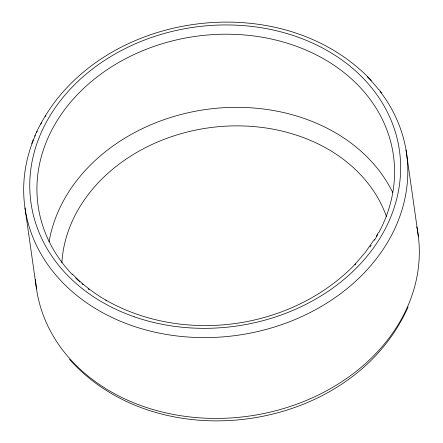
<?xml version="1.0" encoding="UTF-8"?>
<svg xmlns="http://www.w3.org/2000/svg" width="443" height="443" viewBox="0 0 443 443"><rect width="100%" height="100%" fill="white"/><g stroke="black" fill="none" stroke-linecap="round" stroke-linejoin="round"><path stroke-width="0.66" d="M31.785 143.587L33.175 139.85M34.67 136.139C89.602 12.177 279.051 -17.377 371.384 80.548M408.092 306.971C352.761 432.069 160.388 460.908 69.512 359.411M376.284 236.208L378.184 232.874M374.285 239.502L365.348 252.311L354.976 264.416L355.352 264.017C292.601 329.293 184.504 344.859 105.816 300.127L106.287 300.404C93.855 293.188 82.326 284.373 72.331 274.034M379.164 89.779L381.561 92.969M406.054 150.127L418.38 236.628M24.996 208.011L36.503 288.836M49.079 241.762A179.437 145.531 -8.1 0 1 205.336 109.576A179.437 145.531 -8.1 0 1 392.664 192.356M61.865 262.754A166.142 134.755 -8.1 0 1 208.232 127.905A166.142 134.755 -8.1 0 1 386.457 216.511M416.791 226.827A192.727 156.313 -8.1 0 1 248.335 416.193A192.727 156.313 -8.1 0 1 35.501 279.539M380.022 91.319A192.727 156.313 -8.1 0 1 234.43 335.694A192.727 156.313 -8.1 0 1 35.318 135.392M36.675 132.379A192.727 156.313 -8.1 0 1 37.229 131.194M40.806 124.151A192.727 156.313 -8.1 0 1 41.758 122.412M45.125 116.664A192.727 156.313 -8.1 0 1 45.828 115.529M367.325 76.866A192.727 156.313 -8.1 0 1 378.754 89.696M72.425 274.704A179.437 145.531 -8.1 0 1 86.335 85.925A179.437 145.531 -8.1 0 1 315.77 54.627A179.437 145.531 -8.1 0 1 378.627 232.935M377.685 234.652A179.437 145.531 -8.1 0 1 374.357 240.311M371.123 245.311A179.437 145.531 -8.1 0 1 369.994 246.961M89.137 289.694A179.437 145.531 -8.1 0 1 88.079 288.875M82.935 284.655A179.437 145.531 -8.1 0 1 81.933 283.786M79.962 282.036A179.437 145.531 -8.1 0 1 75.659 277.982M134.655 316.917A186.082 150.925 -8.1 0 0 400.134 156.506A186.082 150.925 -8.1 0 0 110.811 56.488A186.082 150.925 -8.1 0 0 134.655 316.917"/></g></svg>
